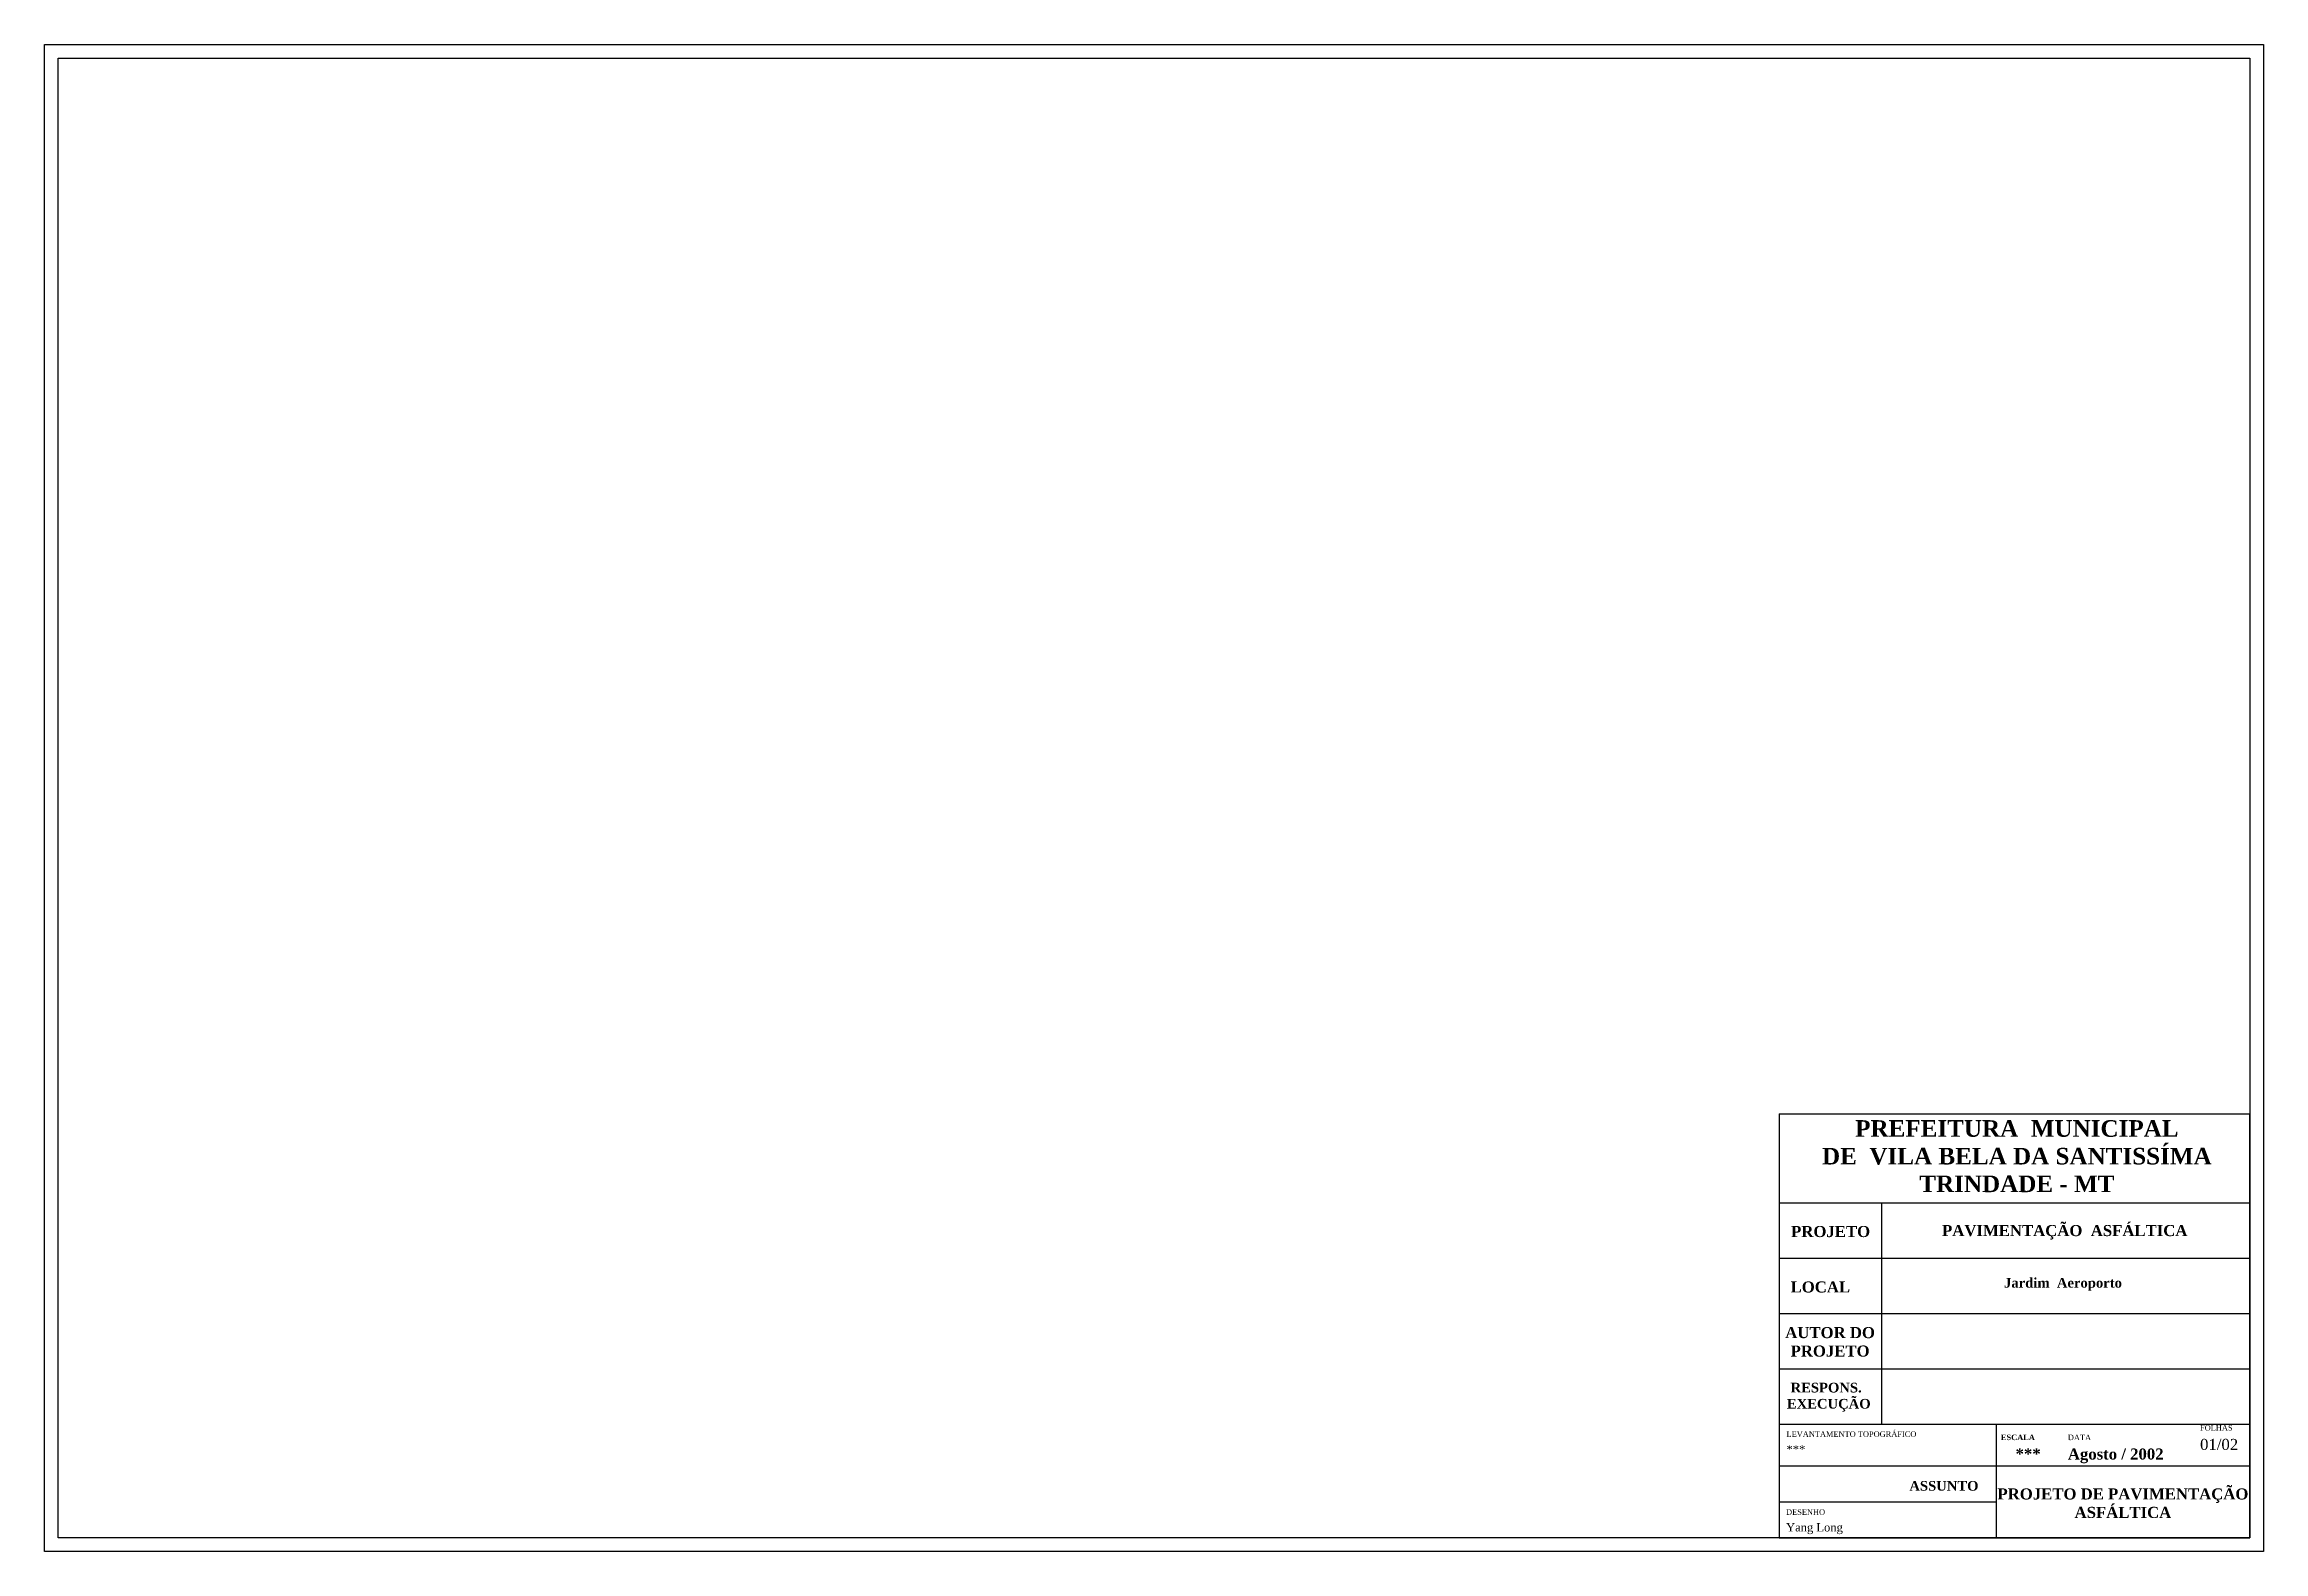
# Paper-space layout 'Layout1' of a CAD drawing. Header units: millimetres. Extents: x -270 to 532, y -173 to 372.
import ezdxf

# ---------------------------------------------------------------- set-up
doc = ezdxf.new("R2010")
doc.units = ezdxf.units.MM
doc.layers.add('COTAS', color=1, linetype='Continuous')
doc.layers.add('DIMENSÕES', color=1, linetype='Continuous')
doc.layers.add('DRENAGEM', color=30, linetype='Continuous', lineweight=30)
doc.layers.add('rua', color=5, linetype='Continuous', lineweight=25)

psp = doc.layouts.get("Layout1")

# ---------------------------------------------------------------- linework, layer by layer
at = {"layer": 'DRENAGEM'}
for p, q in [((356.99, -14.69), (526.99, -14.69)), ((356.99, -14.69), (356.99, -167.81)), ((526.99, -167.81), (526.99, -14.69)), ((356.99, -46.81), (526.99, -46.81)), ((393.93, -46.81), (393.93, -126.81)), ((356.99, -66.81), (526.99, -66.81)), ((356.99, -86.81), (526.99, -86.81)), ((356.99, -106.81), (526.99, -106.81)), ((356.99, -126.81), (526.99, -126.81)), ((358.1, -126.81), (429.76, -126.81)), ((435.34, -126.81), (435.34, -167.81)), ((356.99, -141.81), (526.99, -141.81)), ((356.99, -154.81), (435.34, -154.81)), ((356.99, -167.81), (526.99, -167.81))]:
    psp.add_line(p, q, dxfattribs=at)
at = {"layer": 'rua'}
for points in [[(-269.59, 371.54), (531.99, 371.54), (531.99, -172.81), (-269.59, -172.81)], [(-264.59, 366.54), (526.99, 366.54), (526.99, -167.81), (-264.59, -167.81)], [(-264.59, 366.54), (526.99, 366.54), (526.99, -167.81), (-264.59, -167.81)]]:
    psp.add_lwpolyline(points, close=True, dxfattribs=at)

# ---------------------------------------------------------------- texts
at = {"layer": 'COTAS'}
for s, insert, char_height, width, attachment_point in [('{\\fTimes New Roman|b1|i0|c0|p18;PREFEITURA  MUNICIPAL\\PDE  VILA BELA DA SANTISSÍMA TRINDADE - MT}', (442.85, -30), 6, 169.829, 5), ('{\\fTimes New Roman|b1|i0|c0|p18;PROJETO}', (361.32, -55.2), 4, 38.5906, 1), ('{\\fTimes New Roman|b1|i0|c0|p18; PAVIMENTAÇÃO  ASFÁLTICA}', (459.4, -57.49), 4, 130.4911, 5), ('{\\fTimes New Roman|b1|i0|c0|p18;LOCAL}', (361.13, -75.23), 4, 24.8601, 1), ('{\\fTimes New Roman|b1|i0|c0|p18;Jardim  Aeroporto }', (459.52, -76.29), 3.5, 135.0935, 5), ('{\\fTimes New Roman|b1|i0|c0|p18;AUTOR DO\\PPROJETO}', (375.4, -97.07), 4, 37.9476, 5), ('{\\fTimes New Roman|b1|i0|c0|p18; RESPONS.\\PEXECUÇÃO}', (359.79, -111.83), 3.5, 43.1326, 1), ('{\\fTimes New Roman|b1|i0|c0|p18;PROJETO DE PAVIMENTAÇÃO ASFÁLTICA}', (481.17, -155.35), 4, 90.8985, 5)]:
    psp.add_mtext(s, dxfattribs=dict(at, insert=insert, char_height=char_height, width=width, attachment_point=attachment_point))
at = {"layer": 'COTAS', "attachment_point": 1, "line_spacing_factor": 1.5}
for s, insert, char_height, width in [('{\\fTimes New Roman|b0|i0|c0|p18;FOLHAS   \\H2x;01/02}', (509.03, -127.1), 2, 17.8213), ('{\\fTimes New Roman|b0|i0|c0|p18;LEVANTAMENTO TOPOGRÁFICO\\P\\H1.5x;***}', (359.66, -129.37), 2, 70.0777), ('{\\fTimes New Roman|b1|i0|c0|p18;ESCALA\\P       \\H2.001x;***}', (437.11, -130.54), 1.9995, 22.0569), ('{\\fTimes New Roman|b0|i0|c0|p18;DATA\\P\\fTimes New Roman|b1|i0|c0|p18;\\H2x;Agosto / 2002}', (461.28, -130.56), 2, 41.2419), ('{\\fTimes New Roman|b1|i0|c0|p18;ASSUNTO}', (404.03, -147.31), 3.5, 30.9248), ('{\\fTimes New Roman|b0|i0|c0|p18;DESENHO\\P\\H1.5x;Yang Long}', (359.5, -157.53), 2, 69.7465)]:
    psp.add_mtext(s, dxfattribs=dict(at, insert=insert, char_height=char_height, width=width))

# ---------------------------------------------------------------- viewports
at = {"layer": 'DIMENSÕES'}
psp.add_viewport(center=(131.2, 99.37), size=(791.58, 534.3549), view_center_point=(731.2967, 1505.7228), view_height=742.5, dxfattribs=at)

doc.saveas('drawing.dxf')
